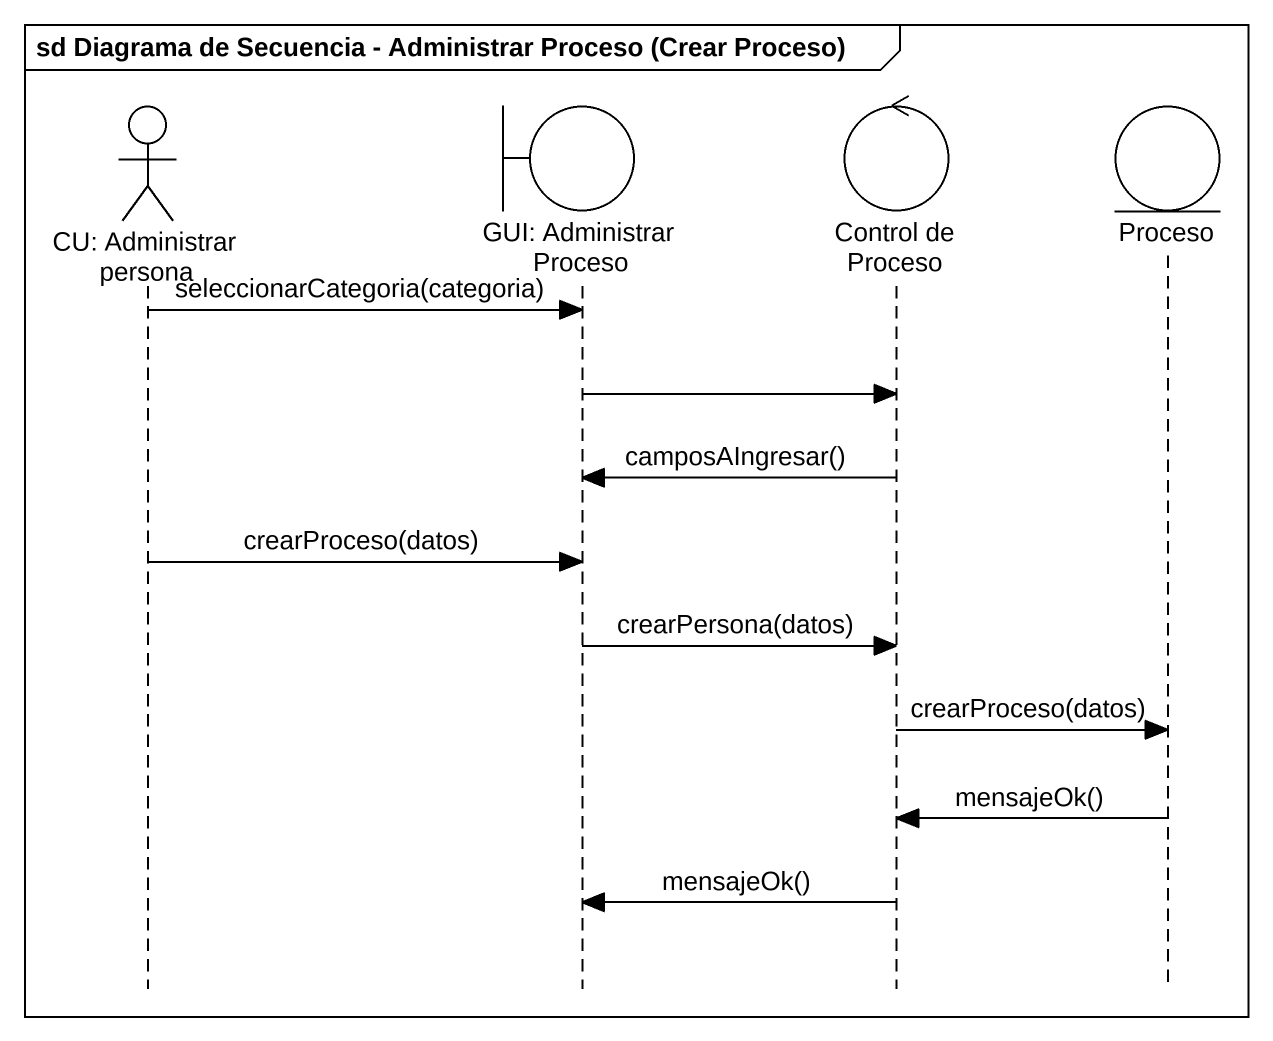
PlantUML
@startuml
mainframe sd Diagrama de Secuencia - Administrar Proceso (Crear Proceso)
hide footbox
actor "CU: Administrar persona" as CU_Administrar_persona
boundary "GUI: Administrar Proceso" as GUI_Administrar_Proceso
control "Control de Proceso" as Control_de_Proceso
entity Proceso

CU_Administrar_persona -> GUI_Administrar_Proceso : seleccionarCategoria(categoria)
GUI_Administrar_Proceso -> Control_de_Proceso
Control_de_Proceso -> GUI_Administrar_Proceso : camposAIngresar()
CU_Administrar_persona -> GUI_Administrar_Proceso : crearProceso(datos)
GUI_Administrar_Proceso -> Control_de_Proceso : crearPersona(datos)
Control_de_Proceso -> Proceso : crearProceso(datos)
Proceso -> Control_de_Proceso : mensajeOk()
Control_de_Proceso -> GUI_Administrar_Proceso : mensajeOk()
@enduml
